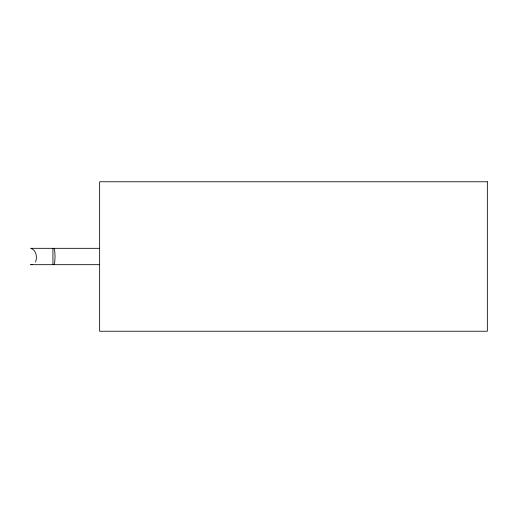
<?xml version="1.0" encoding="UTF-8"?>
<svg xmlns="http://www.w3.org/2000/svg" width="513" height="513" viewBox="0 0 513 513"><rect width="100%" height="100%" fill="white"/><g stroke="black" fill="none" stroke-linecap="round" stroke-linejoin="round"><path stroke-width="0.77" d="M35.506 262.04C37.532 257.379 36.192 249.6 30.581 248.324L99.644 248.324M53.987 264.676L54.737 262.278L55.045 256.5L54.737 250.722L53.987 248.324M32.261 264.394L30.581 264.676L99.644 264.676M52.935 248.324L52.935 264.676M487.35 181.762L99.644 181.762L99.644 331.238L487.35 331.238L487.35 181.762"/></g></svg>
